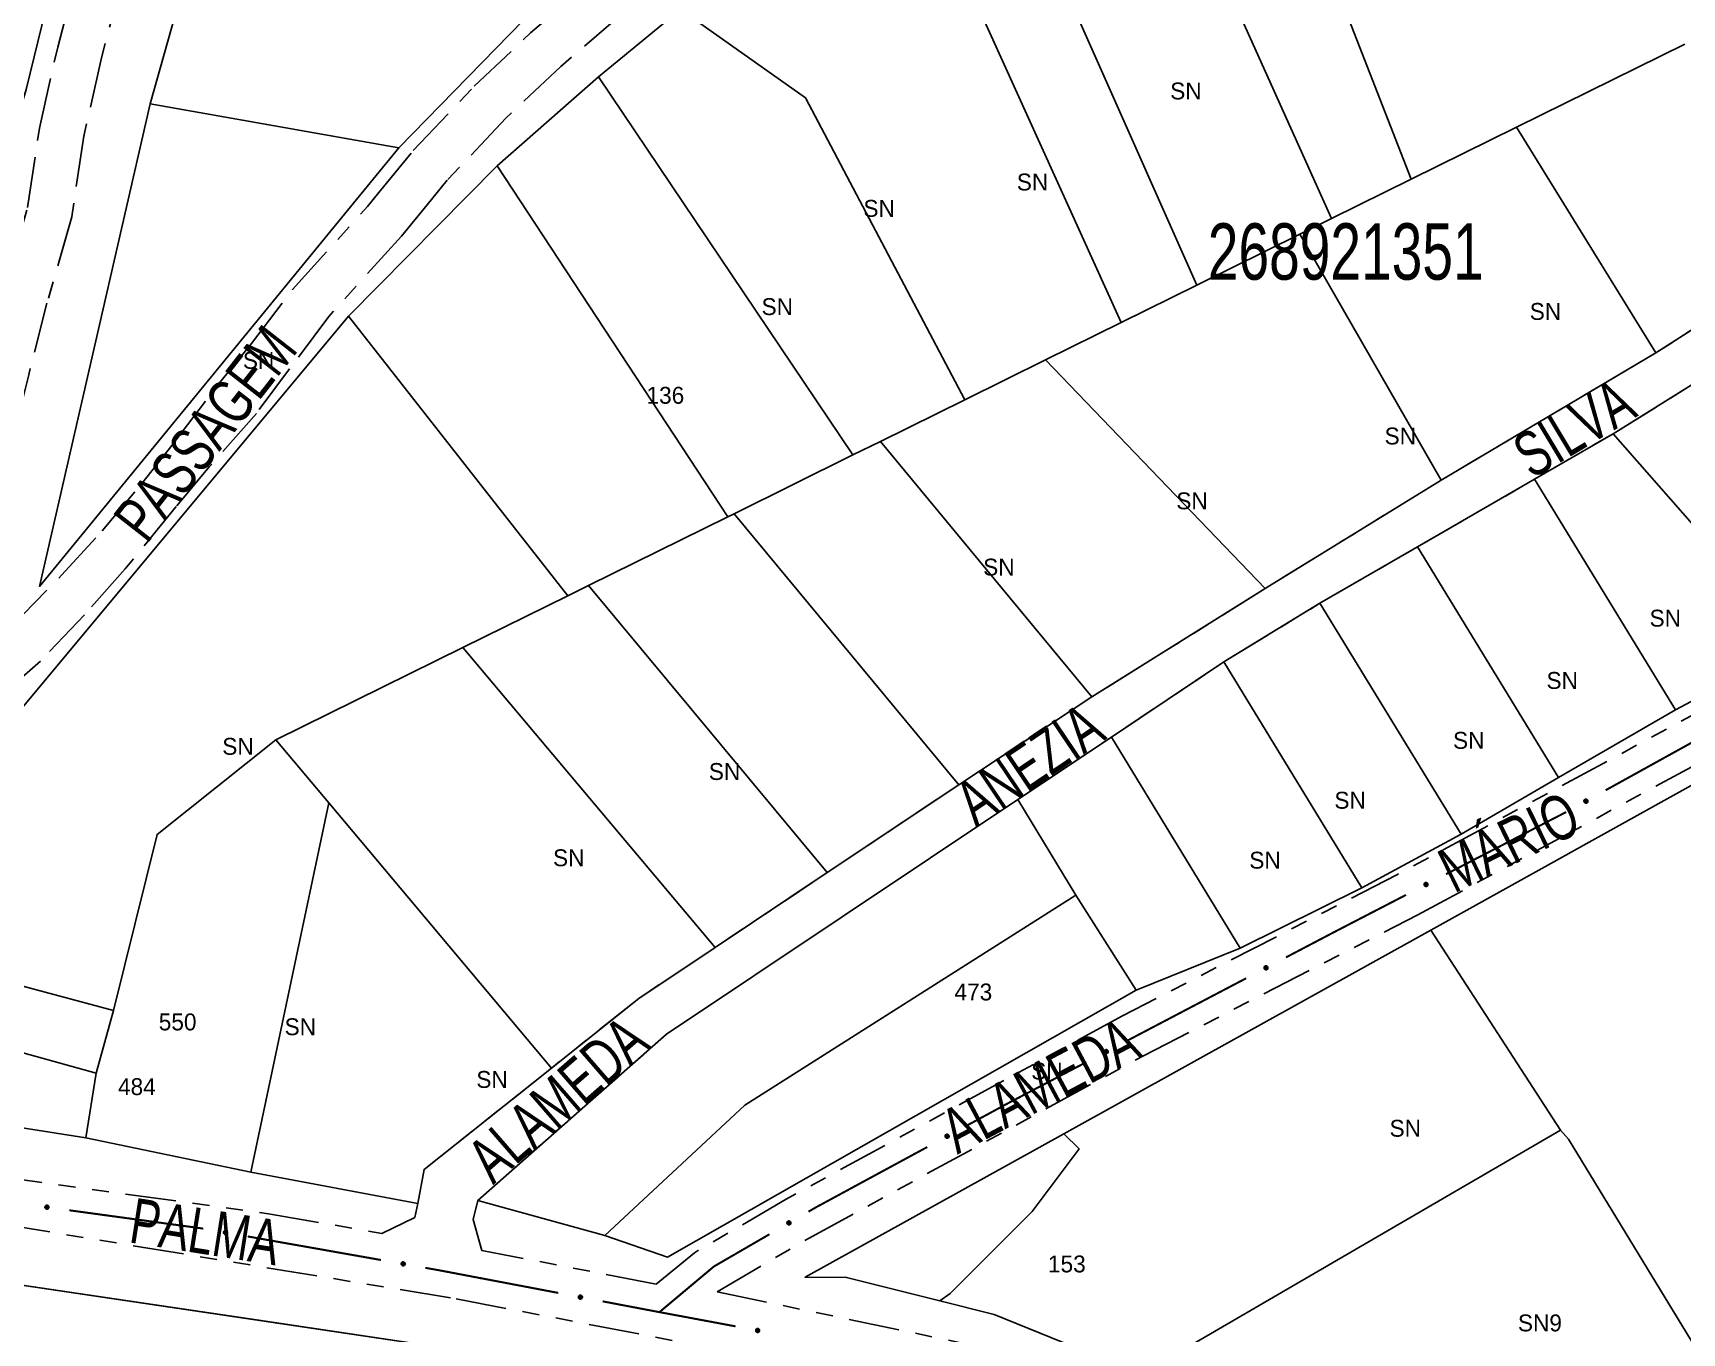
# Model space of a CAD drawing. Extents: x 209193 to 212081, y 4877574 to 4880493.
# Drawn here: x 210494.2 to 210640.5, y 4879302.6 to 4879417.9 of the extents above; entities that cross this region are included whole.
import ezdxf
from ezdxf.enums import TextEntityAlignment as Align

# ---------------------------------------------------------------- set-up
doc = ezdxf.new("R2010")
doc.units = 0
doc.header["$LTSCALE"] = 1.5
doc.header["$MEASUREMENT"] = 0
doc.linetypes.add('TRACO_25', pattern=[8, 3, -1, 1, -1, 1, -1])
for name, color, linetype in [('CD_MALHA_LOTES', 7, 'CONTINUOUS'), ('CD_TXT_QUADRA', 255, 'CONTINUOUS'), ('RU-QUADRA', 210, 'CONTINUOUS'), ('SV-EIXO-RUA-N-PAV', 6, 'CONTINUOUS'), ('SV-RUA-NAO-PAV', 7, 'CONTINUOUS'), ('SV-TXT-RUA-N-PAV', 7, 'CONTINUOUS'), ('Th_NmrPort', 1, 'CONTINUOUS')]:
    doc.layers.add(name, color=color, linetype=linetype)
doc.styles.add('ARIAL', font='ARIAL.SHX')

msp = doc.modelspace()

# ---------------------------------------------------------------- linework, layer by layer
at = {"layer": 'CD_MALHA_LOTES', "linetype": 'Continuous', "flags": 128}
for points in [[(210493.651011, 4879412.903518), (210502.684388, 4879449.89735)], [(210514.633277, 4879447.10423), (210504.649216, 4879411.630153)], [(210616.495768, 4879404.922905), (210600.893302, 4879445.00687)], [(210609.428853, 4879401.432501), (210591.641969, 4879440.964254)], [(210597.477389, 4879395.529581), (210579.198101, 4879436.7026)], [(210590.769915, 4879392.216708), (210572.184568, 4879433.261876)], [(210526.687737, 4879407.702523), (210540.234176, 4879421.622322)], [(210544.400637, 4879414.013837), (210551.674273, 4879419.983433)], [(210562.770379, 4879412.152178), (210551.674273, 4879419.983433)], [(210625.83314, 4879409.534705), (210640.767498, 4879416.910899)], [(210535.418541, 4879406.130338), (210544.400637, 4879414.013837)], [(210566.970204, 4879380.461847), (210544.400637, 4879414.013837)], [(210576.906465, 4879385.369443), (210562.770379, 4879412.152178)], [(210504.649216, 4879411.630153), (210494.834827, 4879368.801463)], [(210526.687737, 4879407.702523), (210504.649216, 4879411.630153)], [(210616.495768, 4879404.922905), (210625.83314, 4879409.534705)], [(210638.208766, 4879389.53693), (210625.83314, 4879409.534705)], [(210494.834827, 4879368.801463), (210526.687737, 4879407.702523)], [(210522.231393, 4879392.764405), (210535.418541, 4879406.130338)], [(210555.891633, 4879374.990056), (210535.418541, 4879406.130338)], [(210609.428853, 4879401.432501), (210616.495768, 4879404.922905)], [(210606.619637, 4879400.045008), (210609.428853, 4879401.432501)], [(210597.477389, 4879395.529581), (210606.619637, 4879400.045008)], [(210619.149423, 4879378.223744), (210606.619637, 4879400.045008)], [(210654.856749, 4879400.1768), (210638.208766, 4879389.53693)], [(210590.769915, 4879392.216708), (210597.477389, 4879395.529581)], [(210490.749025, 4879354.999932), (210522.231393, 4879392.764405)], [(210541.677507, 4879367.969589), (210522.231393, 4879392.764405)], [(210584.06368, 4879388.904447), (210590.769915, 4879392.216708)], [(210576.906465, 4879385.369443), (210584.06368, 4879388.904447)], [(210603.530721, 4879368.619727), (210584.06368, 4879388.904447)], [(210638.208766, 4879389.53693), (210619.149423, 4879378.223744)], [(210642.987117, 4879387.677674), (210634.40771, 4879382.342712)], [(210569.411575, 4879381.667659), (210576.906465, 4879385.369443)], [(210566.970204, 4879380.461847), (210569.411575, 4879381.667659)], [(210588.172068, 4879358.991251), (210569.411575, 4879381.667659)], [(210627.444757, 4879378.318571), (210634.40771, 4879382.342712)], [(210634.40771, 4879382.342712), (210650.822548, 4879363.655228)], [(210556.429493, 4879375.255709), (210566.970204, 4879380.461847)], [(210619.149423, 4879378.223744), (210603.530721, 4879368.619727)], [(210617.058165, 4879372.315787), (210627.444757, 4879378.318571)], [(210639.94554, 4879357.85482), (210627.444757, 4879378.318571)], [(210555.891633, 4879374.990056), (210556.429493, 4879375.255709)], [(210576.361726, 4879351.207068), (210556.429493, 4879375.255709)], [(210543.504798, 4879368.872102), (210555.891633, 4879374.990056)], [(210608.402667, 4879367.313464), (210617.058165, 4879372.315787)], [(210629.564543, 4879351.84181), (210617.058165, 4879372.315787)], [(210532.383319, 4879363.379118), (210541.677507, 4879367.969589)], [(210541.677507, 4879367.969589), (210543.504798, 4879368.872102)], [(210564.698176, 4879343.415065), (210543.504798, 4879368.872102)], [(210603.530721, 4879368.619727), (210588.172068, 4879358.991251)], [(210599.868747, 4879362.100767), (210608.402667, 4879367.313464)], [(210620.916835, 4879346.826008), (210608.402667, 4879367.313464)], [(210515.788585, 4879355.182851), (210532.383319, 4879363.379118)], [(210554.756367, 4879336.773296), (210532.383319, 4879363.379118)], [(210650.822548, 4879363.655228), (210639.94554, 4879357.85482)], [(210589.898625, 4879355.440083), (210599.868747, 4879362.100767)], [(210612.123869, 4879342.059234), (210599.868747, 4879362.100767)], [(210588.172068, 4879358.991251), (210576.361726, 4879351.207068)], [(210639.94554, 4879357.85482), (210629.564543, 4879351.84181)], [(210501.380547, 4879331.172931), (210505.258083, 4879346.791887), (210515.788585, 4879355.182851)], [(210520.481384, 4879349.604484), (210515.788585, 4879355.182851)], [(210581.590474, 4879349.889703), (210589.898625, 4879355.440083)], [(210601.332445, 4879336.706332), (210589.898625, 4879355.440083)], [(210642.647273, 4879351.869213), (210618.245369, 4879338.299484)], [(210629.564543, 4879351.84181), (210620.916835, 4879346.826008)], [(210576.361726, 4879351.207068), (210564.698176, 4879343.415065)], [(210513.560871, 4879316.844439), (210520.481384, 4879349.604484)], [(210540.227301, 4879326.067765), (210520.481384, 4879349.604484)], [(210550.431612, 4879329.073576), (210581.590474, 4879349.889703)], [(210586.752981, 4879341.416342), (210581.590474, 4879349.889703)], [(210620.916835, 4879346.826008), (210612.123869, 4879342.059234)], [(210564.698176, 4879343.415065), (210554.756367, 4879336.773296)], [(210612.123869, 4879342.059234), (210601.332445, 4879336.706332)], [(210557.391906, 4879322.78432), (210586.752981, 4879341.416342)], [(210592.111027, 4879332.972922), (210586.752981, 4879341.416342)], [(210618.245369, 4879338.299484), (210585.668187, 4879320.228777)], [(210629.752351, 4879320.573732), (210618.245369, 4879338.299484)], [(210554.756367, 4879336.773296), (210547.987295, 4879332.25112)], [(210601.332445, 4879336.706332), (210592.111027, 4879332.972922)], [(210501.380547, 4879331.172931), (210486.030973, 4879335.295128)], [(210592.111027, 4879332.972922), (210550.532473, 4879309.283814)], [(210547.987295, 4879332.25112), (210540.227301, 4879326.067765)], [(210499.843575, 4879325.604433), (210484.715954, 4879329.802988)], [(210499.843575, 4879325.604433), (210501.380547, 4879331.172931)], [(210533.706096, 4879314.331737), (210550.431612, 4879329.073576)], [(210498.931764, 4879319.877302), (210499.843575, 4879325.604433)], [(210540.227301, 4879326.067765), (210528.938911, 4879317.072896), (210528.374886, 4879314.049413), (210513.560871, 4879316.844439)], [(210544.953679, 4879311.206456), (210557.391906, 4879322.78432)], [(210498.931764, 4879319.877302), (210482.942846, 4879322.397654)], [(210513.560871, 4879316.844439), (210498.931764, 4879319.877302)], [(210585.668187, 4879320.228777), (210562.728309, 4879307.503925), (210566.405365, 4879307.502111), (210574.675351, 4879305.417968)], [(210574.675351, 4879305.417968), (210575.599364, 4879306.056881), (210582.881738, 4879313.333487), (210587.036415, 4879318.895303), (210585.668187, 4879320.228777)], [(210592.546021, 4879298.903714), (210629.752351, 4879320.573732)], [(210630.450513, 4879319.774736), (210629.752351, 4879320.573732)], [(210642.477073, 4879300.002184), (210630.450513, 4879319.774736)], [(210544.953679, 4879311.206456), (210533.706096, 4879314.331737)], [(210550.532473, 4879309.283814), (210544.953679, 4879311.206456)], [(210480.278791, 4879297.361797), (210482.260824, 4879308.442105), (210534.068409, 4879300.754486)], [(210574.675351, 4879305.417968), (210579.503494, 4879304.201213), (210592.546021, 4879298.903714)]]:
    msp.add_lwpolyline(points, dxfattribs=at)
at = {"layer": 'RU-QUADRA', "linetype": 'Continuous', "flags": 128}
msp.add_lwpolyline([(210407.77189, 4879332.678868), (210421.326867, 4879330.506385), (210434.312021, 4879328.425228), (210446.76348, 4879326.871351), (210466.981039, 4879324.290386), (210475.154095, 4879322.999903), (210483.259535, 4879365.085842), (210487.628759, 4879392.685959), (210493.651011, 4879412.903518), (210502.684388, 4879449.89735), (210514.633277, 4879447.10423), (210504.649216, 4879411.630153), (210494.834827, 4879368.801463), (210526.687737, 4879407.702523), (210540.234176, 4879421.622322), (210547.354874, 4879427.608693), (210568.992278, 4879438.86832), (210587.300569, 4879447.514136), (210599.80622, 4879453.389236), (210609.577146, 4879458.925059), (210660.308192, 4879492.423602), (210685.238635, 4879499.938898), (210758.515058, 4879485.730795), (210823.265717, 4879717.469696)], dxfattribs=at)
at = {"layer": 'RU-QUADRA', "linetype": 'Continuous'}
for points in [[(210654.856749, 4879400.1768), (210638.208766, 4879389.53693), (210619.149423, 4879378.223744), (210603.530721, 4879368.619727), (210588.172068, 4879358.991251), (210576.361726, 4879351.207068), (210564.698176, 4879343.415065), (210554.756367, 4879336.773296), (210547.987295, 4879332.25112), (210540.227301, 4879326.067765), (210528.938911, 4879317.072896), (210528.374886, 4879314.049413), (210513.560871, 4879316.844439), (210498.931764, 4879319.877302), (210482.942846, 4879322.397654), (210484.715954, 4879329.802988), (210486.030973, 4879335.295128), (210490.749025, 4879354.999932), (210522.231393, 4879392.764405), (210535.418541, 4879406.130338), (210544.400637, 4879414.013837), (210551.674273, 4879419.983433)], [(210650.822548, 4879363.655228), (210639.94554, 4879357.85482), (210629.564543, 4879351.84181), (210620.916835, 4879346.826008), (210612.123869, 4879342.059234), (210601.332445, 4879336.706332), (210592.111027, 4879332.972922), (210550.532473, 4879309.283814), (210544.953679, 4879311.206456), (210533.706096, 4879314.331737), (210550.431612, 4879329.073576), (210581.590474, 4879349.889703), (210589.898625, 4879355.440083), (210599.868747, 4879362.100767), (210608.402667, 4879367.313464), (210617.058165, 4879372.315787), (210627.444757, 4879378.318571), (210634.40771, 4879382.342712), (210642.987117, 4879387.677674)], [(210642.477073, 4879300.002184), (210611.693158, 4879285.42859), (210602.055342, 4879294.70945), (210592.546021, 4879298.903714), (210579.503494, 4879304.201213), (210574.675351, 4879305.417968), (210566.405365, 4879307.502111), (210562.728309, 4879307.503925), (210585.668187, 4879320.228777), (210618.245369, 4879338.299484), (210642.647273, 4879351.869213)]]:
    msp.add_lwpolyline(points, dxfattribs=at)
at = {"layer": 'RU-QUADRA', "linetype": 'Continuous', "flags": 128}
msp.add_lwpolyline([(210482.260824, 4879308.442105), (210480.278791, 4879297.361797), (210478.658452, 4879290.399356), (210477.413463, 4879283.486645), (210474.462635, 4879256.907988), (210472.762376, 4879248.198537), (210465.195096, 4879198.735807), (210460.265794, 4879171.309559), (210481.692396, 4879167.580269), (210493.270318, 4879166.301707), (210505.697739, 4879164.673315), (210568.078434, 4879154.185201), (210579.479097, 4879152.133032), (210592.751841, 4879221.689409), (210596.436606, 4879240.999578), (210601.729083, 4879266.921525), (210602.483169, 4879273.331256), (210601.374415, 4879280.430548), (210598.910505, 4879284.899219), (210595.416144, 4879287.621349), (210578.342811, 4879291.647986), (210534.068409, 4879300.754486), (210514.280968, 4879303.690703)], close=True, dxfattribs=at)
at = {"layer": 'SV-EIXO-RUA-N-PAV', "const_width": 0.18}
for points in [[(210633.747789, 4879350.721457), (210644.246507, 4879356.533248)], [(210619.589372, 4879343.27149), (210630.247032, 4879348.786406)], [(210609.722885, 4879338.165974), (210616.036819, 4879341.433185)], [(210605.392361, 4879335.892939), (210608.934117, 4879337.751961)], [(210608.934117, 4879337.751961), (210609.722885, 4879338.165974)], [(210591.225335, 4879328.456853), (210601.850604, 4879334.033918)], [(210580.812503, 4879322.991294), (210587.683578, 4879326.597832)], [(210577.084869, 4879320.970974), (210580.601568, 4879322.876971)], [(210580.601568, 4879322.876971), (210580.812503, 4879322.991294)], [(210563.67558, 4879313.703343), (210573.56817, 4879319.064976)], [(210563.028568, 4879313.328264), (210563.67558, 4879313.703343)], [(210497.464054, 4879313.451462), (210509.353479, 4879311.826171)], [(210513.292469, 4879311.130278), (210525.10917, 4879309.040881)], [(210554.649261, 4879308.470695), (210559.568008, 4879311.322142)], [(210529.04807, 4879308.344415), (210530.032795, 4879308.170299)], [(210530.032795, 4879308.170299), (210530.33787, 4879308.116357)], [(210530.33787, 4879308.116357), (210540.840035, 4879306.12017)], [(210549.809062, 4879304.415393), (210554.408185, 4879308.268712)], [(210554.408185, 4879308.268712), (210554.649261, 4879308.470695)], [(210544.769679, 4879305.373247), (210549.681735, 4879304.439594)], [(210549.681735, 4879304.439594), (210549.809062, 4879304.415393)], [(210549.809062, 4879304.415393), (210556.5627, 4879303.154172)]]:
    msp.add_lwpolyline(points, dxfattribs=at)
at = {"layer": 'SV-EIXO-RUA-N-PAV'}
for points in [[(210631.818983, 4879349.779548), (210631.831824, 4879349.82674), (210631.852509, 4879349.864675), (210631.878869, 4879349.891348), (210631.908308, 4879349.908845), (210631.940442, 4879349.923353), (210631.976066, 4879349.930832), (210632.017444, 4879349.930375), (210632.064875, 4879349.917827), (210632.102343, 4879349.894082), (210632.129876, 4879349.869639), (210632.149888, 4879349.839992), (210632.163458, 4879349.808539), (210632.170004, 4879349.771278), (210632.169131, 4879349.72935), (210632.155359, 4879349.681961), (210632.134824, 4879349.64491), (210632.108651, 4879349.61978), (210632.078718, 4879349.59985), (210632.045735, 4879349.585432), (210632.010723, 4879349.578292), (210631.968509, 4879349.579246), (210631.921917, 4879349.593459), (210631.884729, 4879349.613518), (210631.859238, 4879349.639332), (210631.84028, 4879349.669242), (210631.825337, 4879349.701295), (210631.816328, 4879349.736793), (210631.818983, 4879349.779548)], [(210617.634897, 4879342.384072), (210617.649056, 4879342.430886), (210617.670798, 4879342.468225), (210617.697896, 4879342.494148), (210617.727814, 4879342.510812), (210617.760342, 4879342.524412), (210617.796163, 4879342.530889), (210617.837512, 4879342.529271), (210617.884572, 4879342.515397), (210617.921359, 4879342.49061), (210617.948195, 4879342.465404), (210617.967367, 4879342.435207), (210617.98005, 4879342.403387), (210617.985547, 4879342.365956), (210617.983498, 4879342.324069), (210617.968402, 4879342.277085), (210617.946836, 4879342.240625), (210617.919967, 4879342.216239), (210617.889488, 4879342.197157), (210617.856113, 4879342.18367), (210617.820914, 4879342.177515), (210617.778744, 4879342.179654), (210617.732568, 4879342.195168), (210617.695959, 4879342.216263), (210617.671202, 4879342.242782), (210617.653091, 4879342.273212), (210617.639053, 4879342.305672), (210617.631043, 4879342.341408), (210617.634897, 4879342.384072)], [(210603.443102, 4879334.994122), (210603.456987, 4879335.041018), (210603.478511, 4879335.078483), (210603.505457, 4879335.104564), (210603.535277, 4879335.121402), (210603.567725, 4879335.135192), (210603.603507, 4879335.141878), (210603.644865, 4879335.140502), (210603.692006, 4879335.126903), (210603.728936, 4879335.102331), (210603.755919, 4879335.077282), (210603.775267, 4879335.047198), (210603.788136, 4879335.015452), (210603.793852, 4879334.978054), (210603.792047, 4879334.936155), (210603.777226, 4879334.889085), (210603.755873, 4879334.852499), (210603.729147, 4879334.827957), (210603.69878, 4879334.808697), (210603.665484, 4879334.795015), (210603.630322, 4879334.788655), (210603.58814, 4879334.790547), (210603.541875, 4879334.805792), (210603.505142, 4879334.826672), (210603.480231, 4879334.853046), (210603.461942, 4879334.88337), (210603.447715, 4879334.915747), (210603.439497, 4879334.951436), (210603.443102, 4879334.994122)], [(210589.276076, 4879327.558036), (210589.289961, 4879327.604931), (210589.311485, 4879327.642397), (210589.338431, 4879327.668478), (210589.368251, 4879327.685316), (210589.400699, 4879327.699106), (210589.436481, 4879327.705792), (210589.477839, 4879327.704416), (210589.52498, 4879327.690817), (210589.56191, 4879327.666245), (210589.588893, 4879327.641196), (210589.608241, 4879327.611112), (210589.62111, 4879327.579366), (210589.626826, 4879327.541968), (210589.625021, 4879327.500069), (210589.6102, 4879327.452998), (210589.588847, 4879327.416413), (210589.562121, 4879327.391871), (210589.531754, 4879327.372611), (210589.498458, 4879327.358929), (210589.463296, 4879327.352569), (210589.421114, 4879327.354461), (210589.374849, 4879327.369706), (210589.338116, 4879327.390586), (210589.313205, 4879327.41696), (210589.294916, 4879327.447284), (210589.280689, 4879327.479661), (210589.272471, 4879327.51535), (210589.276076, 4879327.558036)], [(210575.147746, 4879320.046291), (210575.161006, 4879320.093368), (210575.182029, 4879320.131116), (210575.208625, 4879320.157554), (210575.238219, 4879320.174787), (210575.270481, 4879320.189008), (210575.30617, 4879320.19617), (210575.347543, 4879320.195344), (210575.39486, 4879320.182373), (210575.432115, 4879320.158296), (210575.459429, 4879320.133608), (210575.479176, 4879320.103784), (210575.492465, 4879320.072212), (210575.498678, 4879320.034893), (210575.497432, 4879319.992975), (210575.483238, 4879319.945711), (210575.462374, 4879319.908844), (210575.435978, 4879319.883949), (210575.405869, 4879319.864286), (210575.372758, 4879319.850162), (210575.337684, 4879319.843334), (210575.29548, 4879319.844665), (210575.249017, 4879319.859293), (210575.212009, 4879319.879682), (210575.186749, 4879319.905722), (210575.168059, 4879319.9358), (210575.153402, 4879319.967985), (210575.144709, 4879320.003562), (210575.147746, 4879320.046291)], [(210495.355036, 4879313.85087), (210495.393561, 4879313.880999), (210495.432834, 4879313.899016), (210495.469914, 4879313.904616), (210495.50397, 4879313.90102), (210495.538398, 4879313.893417), (210495.571417, 4879313.878094), (210495.604297, 4879313.852969), (210495.634792, 4879313.814535), (210495.650605, 4879313.773091), (210495.658039, 4879313.737032), (210495.656335, 4879313.701303), (210495.648388, 4879313.667983), (210495.631337, 4879313.634211), (210495.60555, 4879313.601139), (210495.566161, 4879313.57141), (210495.527538, 4879313.55401), (210495.49153, 4879313.549536), (210495.455623, 4879313.551477), (210495.420568, 4879313.559661), (210495.388243, 4879313.574889), (210495.354991, 4879313.600913), (210495.326163, 4879313.640179), (210495.30837, 4879313.678502), (210495.303391, 4879313.714437), (210495.306098, 4879313.749746), (210495.313304, 4879313.784369), (210495.327326, 4879313.818202), (210495.355036, 4879313.85087)], [(210561.118775, 4879312.348378), (210561.130679, 4879312.395816), (210561.150611, 4879312.434152), (210561.176437, 4879312.461342), (210561.205524, 4879312.479417), (210561.237365, 4879312.494558), (210561.272834, 4879312.502741), (210561.314213, 4879312.503102), (210561.361884, 4879312.491495), (210561.399813, 4879312.468496), (210561.427824, 4879312.444603), (210561.448419, 4879312.415357), (210561.462609, 4879312.38418), (210561.469891, 4879312.347055), (210561.469848, 4879312.305118), (210561.457016, 4879312.257466), (210561.437218, 4879312.220016), (210561.411547, 4879312.194373), (210561.382015, 4879312.173855), (210561.349323, 4879312.158787), (210561.314459, 4879312.150955), (210561.272235, 4879312.151074), (210561.22537, 4879312.164363), (210561.187793, 4879312.183682), (210561.161797, 4879312.208986), (210561.142251, 4879312.238516), (210561.126676, 4879312.270267), (210561.116967, 4879312.305579), (210561.118775, 4879312.348378)], [(210511.2007, 4879311.611927), (210511.240375, 4879311.640526), (210511.280322, 4879311.656992), (210511.317593, 4879311.661136), (210511.351483, 4879311.65621), (210511.385587, 4879311.647265), (210511.417981, 4879311.630661), (210511.449852, 4879311.604269), (210511.47882, 4879311.56467), (210511.492998, 4879311.52264), (210511.499016, 4879311.486317), (210511.495914, 4879311.450683), (210511.486669, 4879311.417699), (210511.46831, 4879311.38462), (210511.441248, 4879311.352583), (210511.400725, 4879311.324418), (210511.361451, 4879311.308544), (210511.325296, 4879311.305482), (210511.289491, 4879311.308828), (210511.254784, 4879311.318377), (210511.223079, 4879311.334859), (210511.190872, 4879311.362164), (210511.163603, 4879311.402528), (210511.147323, 4879311.441518), (210511.143755, 4879311.477621), (210511.147842, 4879311.512797), (210511.156397, 4879311.547111), (210511.171732, 4879311.580369), (210511.2007, 4879311.611927)], [(210526.956301, 4879308.826064), (210526.995976, 4879308.854663), (210527.035924, 4879308.871129), (210527.073194, 4879308.875273), (210527.107084, 4879308.870347), (210527.141188, 4879308.861402), (210527.173582, 4879308.844798), (210527.205453, 4879308.818406), (210527.234421, 4879308.778807), (210527.248599, 4879308.736777), (210527.254617, 4879308.700454), (210527.251515, 4879308.66482), (210527.242271, 4879308.631836), (210527.223911, 4879308.598757), (210527.196849, 4879308.56672), (210527.156326, 4879308.538555), (210527.117052, 4879308.522681), (210527.080897, 4879308.519619), (210527.045092, 4879308.522964), (210527.010385, 4879308.532513), (210526.97868, 4879308.548996), (210526.946473, 4879308.5763), (210526.919204, 4879308.616665), (210526.902924, 4879308.655655), (210526.899356, 4879308.691758), (210526.903443, 4879308.726934), (210526.911999, 4879308.761248), (210526.927334, 4879308.794506), (210526.956301, 4879308.826064)], [(210542.684259, 4879305.881682), (210542.724298, 4879305.90977), (210542.764453, 4879305.925722), (210542.801774, 4879305.929388), (210542.835598, 4879305.924028), (210542.869584, 4879305.914646), (210542.901762, 4879305.897628), (210542.933293, 4879305.870829), (210542.96175, 4879305.830862), (210542.975388, 4879305.788653), (210542.980939, 4879305.752257), (210542.977381, 4879305.716665), (210542.967714, 4879305.683802), (210542.948932, 4879305.650962), (210542.921461, 4879305.619274), (210542.880581, 4879305.591631), (210542.841106, 4879305.576262), (210542.804915, 4879305.573665), (210542.769156, 4879305.577469), (210542.734574, 4879305.587462), (210542.703083, 4879305.604349), (210542.671229, 4879305.632065), (210542.64448, 4879305.672776), (210542.628702, 4879305.711972), (210542.625596, 4879305.748117), (210542.630134, 4879305.783238), (210542.639129, 4879305.81744), (210542.654889, 4879305.850498), (210542.684259, 4879305.881682)], [(210558.407681, 4879302.921611), (210558.44763, 4879302.949827), (210558.487733, 4879302.965908), (210558.525042, 4879302.969694), (210558.558883, 4879302.964442), (210558.592899, 4879302.95517), (210558.625132, 4879302.938256), (210558.656748, 4879302.911558), (210558.685334, 4879302.871683), (210558.699108, 4879302.829518), (210558.704776, 4879302.793139), (210558.701332, 4879302.757536), (210558.691771, 4879302.724642), (210558.673094, 4879302.691742), (210558.645725, 4879302.659966), (210558.604934, 4879302.632192), (210558.565509, 4879302.616696), (210558.529326, 4879302.613982), (210558.493555, 4879302.617672), (210558.458941, 4879302.627554), (210558.427397, 4879302.64434), (210558.395453, 4879302.671953), (210558.368574, 4879302.712578), (210558.352669, 4879302.751722), (210558.349448, 4879302.787858), (210558.353873, 4879302.822993), (210558.362758, 4879302.857223), (210558.378412, 4879302.890332), (210558.407681, 4879302.921611)]]:
    msp.add_lwpolyline(points, close=True, dxfattribs=at)
for points in [[(210631.816328, 4879349.736793), (210632.064875, 4879349.917827)], [(210631.818983, 4879349.779548), (210632.017444, 4879349.930375)], [(210631.819262, 4879349.757004), (210632.038988, 4879349.920748)], [(210631.825039, 4879349.721211), (210632.079385, 4879349.90412)], [(210631.825337, 4879349.701295), (210632.102343, 4879349.894082)], [(210631.827022, 4879349.80497), (210631.990489, 4879349.926653)], [(210631.831824, 4879349.82674), (210631.976066, 4879349.930832)], [(210631.835592, 4879349.688061), (210632.110893, 4879349.881011)], [(210631.84028, 4879349.669242), (210632.129876, 4879349.869639)], [(210631.843522, 4879349.848416), (210631.950987, 4879349.921942)], [(210631.852241, 4879349.655168), (210632.139609, 4879349.851678)], [(210631.852509, 4879349.864675), (210631.940442, 4879349.923353)], [(210631.859238, 4879349.639332), (210632.149888, 4879349.839992)], [(210631.875393, 4879349.627433), (210632.154276, 4879349.822365)], [(210631.884729, 4879349.613518), (210632.163458, 4879349.808539)], [(210631.905707, 4879349.603663), (210632.163101, 4879349.7867)], [(210631.921917, 4879349.593459), (210632.170004, 4879349.771278)], [(210631.947831, 4879349.589551), (210632.167152, 4879349.748392)], [(210631.968509, 4879349.579246), (210632.169131, 4879349.72935)], [(210631.993282, 4879349.583518), (210632.155683, 4879349.701492)], [(210632.010723, 4879349.578292), (210632.155359, 4879349.681961)], [(210632.031718, 4879349.58452), (210632.139715, 4879349.6599)], [(210632.045735, 4879349.585432), (210632.134824, 4879349.64491)], [(210617.631043, 4879342.341408), (210617.884572, 4879342.515397)], [(210617.634543, 4879342.361529), (210617.858777, 4879342.519044)], [(210617.634897, 4879342.384072), (210617.837512, 4879342.529271)], [(210617.639053, 4879342.305672), (210617.921359, 4879342.49061)], [(210617.639314, 4879342.325588), (210617.898692, 4879342.501289)], [(210617.643646, 4879342.409258), (210617.810463, 4879342.526307)], [(210617.648932, 4879342.292156), (210617.929539, 4879342.477305)], [(210617.649056, 4879342.430886), (210617.796163, 4879342.530889)], [(210617.653091, 4879342.273212), (210617.948195, 4879342.465404)], [(210617.661359, 4879342.452225), (210617.770844, 4879342.522706)], [(210617.664652, 4879342.258808), (210617.95742, 4879342.447177)], [(210617.670798, 4879342.468225), (210617.760342, 4879342.524412)], [(210617.671202, 4879342.242782), (210617.967367, 4879342.435207)], [(210617.687016, 4879342.230434), (210617.971259, 4879342.417465)], [(210617.695959, 4879342.216263), (210617.98005, 4879342.403387)], [(210617.716651, 4879342.205823), (210617.97908, 4879342.381566)], [(210617.732568, 4879342.195168), (210617.985547, 4879342.365956)], [(210617.758363, 4879342.190534), (210617.982054, 4879342.343159)], [(210617.778744, 4879342.179654), (210617.983498, 4879342.324069)], [(210617.803626, 4879342.183228), (210617.969274, 4879342.296599)], [(210617.820914, 4879342.177515), (210617.968402, 4879342.277085)], [(210617.842076, 4879342.183152), (210617.952146, 4879342.255472)], [(210617.856113, 4879342.18367), (210617.946836, 4879342.240625)], [(210603.439497, 4879334.951436), (210603.692006, 4879335.126903)], [(210603.44288, 4879334.971577), (210603.666189, 4879335.130399)], [(210603.443102, 4879334.994122), (210603.644865, 4879335.140502)], [(210603.447715, 4879334.915747), (210603.728936, 4879335.102331)], [(210603.44786, 4879334.935665), (210603.706207, 4879335.112877)], [(210603.451703, 4879335.019359), (210603.617834, 4879335.13738)], [(210603.456987, 4879335.041018), (210603.603507, 4879335.141878)], [(210603.457673, 4879334.902289), (210603.737194, 4879335.089074)], [(210603.461942, 4879334.88337), (210603.755919, 4879335.077282)], [(210603.469165, 4879335.062428), (210603.578236, 4879335.133548)], [(210603.473588, 4879334.869033), (210603.765251, 4879335.059109)], [(210603.478511, 4879335.078483), (210603.567725, 4879335.135192)], [(210603.480231, 4879334.853046), (210603.775267, 4879335.047198)], [(210603.496117, 4879334.840791), (210603.779263, 4879335.029478)], [(210603.505142, 4879334.826672), (210603.788136, 4879335.015452)], [(210603.525896, 4879334.816354), (210603.787294, 4879334.993626)], [(210603.541875, 4879334.805792), (210603.793852, 4879334.978054)], [(210603.567696, 4879334.801309), (210603.790492, 4879334.955237)], [(210603.58814, 4879334.790547), (210603.792047, 4879334.936155)], [(210603.613001, 4879334.794267), (210603.777983, 4879334.908603)], [(210603.630322, 4879334.788655), (210603.777226, 4879334.889085)], [(210603.65145, 4879334.794415), (210603.761096, 4879334.867377)], [(210603.665484, 4879334.795015), (210603.755873, 4879334.852499)], [(210589.272471, 4879327.51535), (210589.52498, 4879327.690817)], [(210589.275854, 4879327.535491), (210589.499163, 4879327.694312)], [(210589.276076, 4879327.558036), (210589.477839, 4879327.704416)], [(210589.280689, 4879327.479661), (210589.56191, 4879327.666245)], [(210589.280834, 4879327.499579), (210589.539181, 4879327.676791)], [(210589.284677, 4879327.583273), (210589.450808, 4879327.701294)], [(210589.289961, 4879327.604931), (210589.436481, 4879327.705792)], [(210589.290647, 4879327.466203), (210589.570168, 4879327.652988)], [(210589.294916, 4879327.447284), (210589.588893, 4879327.641196)], [(210589.302139, 4879327.626342), (210589.41121, 4879327.697461)], [(210589.306562, 4879327.432947), (210589.598225, 4879327.623023)], [(210589.311485, 4879327.642397), (210589.400699, 4879327.699106)], [(210589.313205, 4879327.41696), (210589.608241, 4879327.611112)], [(210589.329091, 4879327.404705), (210589.612237, 4879327.593392)], [(210589.338116, 4879327.390586), (210589.62111, 4879327.579366)], [(210589.35887, 4879327.380268), (210589.620268, 4879327.55754)], [(210589.374849, 4879327.369706), (210589.626826, 4879327.541968)], [(210589.40067, 4879327.365222), (210589.623466, 4879327.519151)], [(210589.421114, 4879327.354461), (210589.625021, 4879327.500069)], [(210589.445975, 4879327.358181), (210589.610957, 4879327.472517)], [(210589.463296, 4879327.352569), (210589.6102, 4879327.452998)], [(210589.484424, 4879327.358329), (210589.59407, 4879327.431291)], [(210589.498458, 4879327.358929), (210589.588847, 4879327.416413)], [(210575.144709, 4879320.003562), (210575.39486, 4879320.182373)], [(210575.147746, 4879320.046291), (210575.347543, 4879320.195344)], [(210575.147824, 4879320.023746), (210575.369, 4879320.185525)], [(210575.153282, 4879319.987903), (210575.409247, 4879320.168538)], [(210575.153402, 4879319.967985), (210575.432115, 4879320.158296)], [(210575.156011, 4879320.071641), (210575.320555, 4879320.191862)], [(210575.161006, 4879320.093368), (210575.30617, 4879320.19617)], [(210575.163538, 4879319.954661), (210575.440548, 4879320.145149)], [(210575.168059, 4879319.9358), (210575.459429, 4879320.133608)], [(210575.172897, 4879320.114938), (210575.281013, 4879320.187503)], [(210575.179894, 4879319.92162), (210575.469001, 4879320.115561)], [(210575.182029, 4879320.131116), (210575.270481, 4879320.189008)], [(210575.186749, 4879319.905722), (210575.479176, 4879320.103784)], [(210575.202797, 4879319.89368), (210575.483406, 4879320.086119)], [(210575.212009, 4879319.879682), (210575.492465, 4879320.072212)], [(210575.232898, 4879319.869641), (210575.491914, 4879320.050377)], [(210575.249017, 4879319.859293), (210575.498678, 4879320.034893)], [(210575.274895, 4879319.855154), (210575.495623, 4879320.012033)], [(210575.29548, 4879319.844665), (210575.497432, 4879319.992975)], [(210575.32029, 4879319.848716), (210575.483736, 4879319.965238)], [(210575.337684, 4879319.843334), (210575.483238, 4879319.945711)], [(210575.358734, 4879319.849375), (210575.467399, 4879319.92379)], [(210575.372758, 4879319.850162), (210575.462374, 4879319.908844)], [(210495.303391, 4879313.714437), (210495.656335, 4879313.701303)], [(210495.306098, 4879313.749746), (210495.658039, 4879313.737032)], [(210495.30726, 4879313.731312), (210495.655091, 4879313.716817)], [(210495.30837, 4879313.678502), (210495.648388, 4879313.667983)], [(210495.309215, 4879313.695238), (210495.649303, 4879313.684555)], [(210495.313304, 4879313.784369), (210495.650605, 4879313.773091)], [(210495.313602, 4879313.76763), (210495.649635, 4879313.757502)], [(210495.319281, 4879313.658054), (210495.635035, 4879313.650698)], [(210495.324982, 4879313.800505), (210495.638217, 4879313.79487)], [(210495.327326, 4879313.818202), (210495.634792, 4879313.814535)], [(210495.34177, 4879313.83264), (210495.615798, 4879313.832365)], [(210495.355036, 4879313.85087), (210495.604297, 4879313.852969)], [(210495.376688, 4879313.866429), (210495.580472, 4879313.866116)], [(210495.393561, 4879313.880999), (210495.571417, 4879313.878094)], [(210495.415904, 4879313.891367), (210495.546003, 4879313.885977)], [(210495.432834, 4879313.899016), (210495.538398, 4879313.893417)], [(210495.326163, 4879313.640179), (210495.631337, 4879313.634211)], [(210495.344589, 4879313.621541), (210495.615358, 4879313.61758)], [(210495.354991, 4879313.600913), (210495.60555, 4879313.601139)], [(210495.377395, 4879313.589512), (210495.578106, 4879313.586865)], [(210495.388243, 4879313.574889), (210495.566161, 4879313.57141)], [(210495.408791, 4879313.567317), (210495.540426, 4879313.563094)], [(210495.420568, 4879313.559661), (210495.527538, 4879313.55401)], [(210561.116967, 4879312.305579), (210561.361884, 4879312.491495)], [(210561.118775, 4879312.348378), (210561.314213, 4879312.503102)], [(210561.1195, 4879312.325845), (210561.335943, 4879312.493904)], [(210561.125984, 4879312.290173), (210561.376662, 4879312.478078)], [(210561.12631, 4879312.373954), (210561.287337, 4879312.498848)], [(210561.126676, 4879312.270267), (210561.399813, 4879312.468496)], [(210561.130679, 4879312.395816), (210561.272834, 4879312.502741)], [(210561.137191, 4879312.257239), (210561.408621, 4879312.455597)], [(210561.141947, 4879312.417719), (210561.247936, 4879312.493356)], [(210561.142251, 4879312.238516), (210561.427824, 4879312.444603)], [(210561.150611, 4879312.434152), (210561.237365, 4879312.494558)], [(210561.154488, 4879312.224681), (210561.437911, 4879312.426837)], [(210561.161797, 4879312.208986), (210561.448419, 4879312.415357)], [(210561.178183, 4879312.197409), (210561.453155, 4879312.397821)], [(210561.187793, 4879312.183682), (210561.462609, 4879312.38418)], [(210561.208962, 4879312.174244), (210561.462684, 4879312.362338)], [(210561.22537, 4879312.164363), (210561.469891, 4879312.347055)], [(210561.251357, 4879312.160968), (210561.467492, 4879312.324117)], [(210561.272235, 4879312.151074), (210561.469848, 4879312.305118)], [(210561.296918, 4879312.155835), (210561.456953, 4879312.276999)], [(210561.314459, 4879312.150955), (210561.457016, 4879312.257466)], [(210561.335327, 4879312.157597), (210561.441812, 4879312.2351)], [(210561.349323, 4879312.158787), (210561.437218, 4879312.220016)], [(210511.143755, 4879311.477621), (210511.495914, 4879311.450683)], [(210511.147323, 4879311.441518), (210511.486669, 4879311.417699)], [(210511.147842, 4879311.512797), (210511.499016, 4879311.486317)], [(210511.148282, 4879311.494332), (210511.495278, 4879311.466233)], [(210511.148823, 4879311.458208), (210511.488232, 4879311.434222)], [(210511.15604, 4879311.530373), (210511.491419, 4879311.5071)], [(210511.156397, 4879311.547111), (210511.492998, 4879311.52264)], [(210511.157426, 4879311.420659), (210511.472649, 4879311.40095)], [(210511.163603, 4879311.402528), (210511.46831, 4879311.38462)], [(210511.168698, 4879311.562777), (210511.481472, 4879311.544887)], [(210511.171732, 4879311.580369), (210511.47882, 4879311.56467)], [(210511.181285, 4879311.383184), (210511.451692, 4879311.368628)], [(210511.186731, 4879311.594231), (210511.460538, 4879311.583231)], [(210511.190872, 4879311.362164), (210511.441248, 4879311.352583)], [(210511.2007, 4879311.611927), (210511.449852, 4879311.604269)], [(210511.212813, 4879311.349895), (210511.413266, 4879311.339394)], [(210511.222944, 4879311.626627), (210511.426561, 4879311.618338)], [(210511.223079, 4879311.334859), (210511.400725, 4879311.324418)], [(210511.240375, 4879311.640526), (210511.417981, 4879311.630661)], [(210511.243316, 4879311.326488), (210511.374685, 4879311.317116)], [(210511.254784, 4879311.318377), (210511.361451, 4879311.308544)], [(210511.263107, 4879311.650011), (210511.392895, 4879311.639533)], [(210511.280322, 4879311.656992), (210511.385587, 4879311.647265)], [(210526.899356, 4879308.691758), (210527.251515, 4879308.66482)], [(210526.902924, 4879308.655655), (210527.242271, 4879308.631836)], [(210526.903443, 4879308.726934), (210527.254617, 4879308.700454)], [(210526.903883, 4879308.708468), (210527.250879, 4879308.68037)], [(210526.904424, 4879308.672345), (210527.243834, 4879308.648359)], [(210526.911641, 4879308.74451), (210527.24702, 4879308.721237)], [(210526.911999, 4879308.761248), (210527.248599, 4879308.736777)], [(210526.913027, 4879308.634796), (210527.228251, 4879308.615087)], [(210526.919204, 4879308.616665), (210527.223911, 4879308.598757)], [(210526.924299, 4879308.776914), (210527.237073, 4879308.759024)], [(210526.927334, 4879308.794506), (210527.234421, 4879308.778807)], [(210526.936886, 4879308.597321), (210527.207293, 4879308.582764)], [(210526.942332, 4879308.808368), (210527.216139, 4879308.797368)], [(210526.946473, 4879308.5763), (210527.196849, 4879308.56672)], [(210526.956301, 4879308.826064), (210527.205453, 4879308.818406)], [(210526.968414, 4879308.564032), (210527.168867, 4879308.553531)], [(210526.978545, 4879308.840764), (210527.182162, 4879308.832475)], [(210526.97868, 4879308.548996), (210527.156326, 4879308.538555)], [(210526.995976, 4879308.854663), (210527.173582, 4879308.844798)], [(210526.998917, 4879308.540625), (210527.130286, 4879308.531253)], [(210527.010385, 4879308.532513), (210527.117052, 4879308.522681)], [(210527.018708, 4879308.864148), (210527.148496, 4879308.85367)], [(210527.035924, 4879308.871129), (210527.141188, 4879308.861402)], [(210542.625596, 4879305.748117), (210542.977381, 4879305.716665)], [(210542.628702, 4879305.711972), (210542.967714, 4879305.683802)], [(210542.630134, 4879305.783238), (210542.980939, 4879305.752257)], [(210542.630337, 4879305.764768), (210542.976945, 4879305.732222)], [(210542.630415, 4879305.728641), (210542.969489, 4879305.700304)], [(210542.638536, 4879305.690984), (210542.953481, 4879305.667234)], [(210542.638557, 4879305.800708), (210542.97361, 4879305.773136)], [(210542.639129, 4879305.81744), (210542.975388, 4879305.788653)], [(210542.64448, 4879305.672776), (210542.948932, 4879305.650962)], [(210542.65163, 4879305.832947), (210542.964148, 4879305.811047)], [(210542.654889, 4879305.850498), (210542.96175, 4879305.830862)], [(210542.661912, 4879305.653206), (210542.93211, 4879305.635184)], [(210542.670064, 4879305.864167), (210542.943708, 4879305.849656)], [(210542.671229, 4879305.632065), (210542.921461, 4879305.619274)], [(210542.684259, 4879305.881682), (210542.933293, 4879305.870829)], [(210542.69301, 4879305.619516), (210542.893313, 4879305.606445)], [(210542.703083, 4879305.604349), (210542.880581, 4879305.591631)], [(210542.70669, 4879305.896096), (210542.910183, 4879305.885196)], [(210542.723211, 4879305.59572), (210542.854449, 4879305.584664)], [(210542.724298, 4879305.90977), (210542.901762, 4879305.897628)], [(210542.734574, 4879305.587462), (210542.841106, 4879305.576262)], [(210542.747149, 4879305.918962), (210542.876792, 4879305.906821)], [(210542.764453, 4879305.925722), (210542.869584, 4879305.914646)], [(210558.349448, 4879302.787858), (210558.701332, 4879302.757536)], [(210558.352669, 4879302.751722), (210558.691771, 4879302.724642)], [(210558.353873, 4879302.822993), (210558.704776, 4879302.793139)], [(210558.354135, 4879302.804524), (210558.700846, 4879302.773092)], [(210558.354329, 4879302.768397), (210558.693492, 4879302.74115)], [(210558.36224, 4879302.84049), (210558.697379, 4879302.813994)], [(210558.362571, 4879302.730767), (210558.67759, 4879302.708029)], [(210558.362758, 4879302.857223), (210558.699108, 4879302.829518)], [(210558.368574, 4879302.712578), (210558.673094, 4879302.691742)], [(210558.375209, 4879302.872771), (210558.687796, 4879302.851875)], [(210558.378412, 4879302.890332), (210558.685334, 4879302.871683)], [(210558.386068, 4879302.693064), (210558.656323, 4879302.67591)], [(210558.393543, 4879302.90405), (210558.667231, 4879302.890418)], [(210558.395453, 4879302.671953), (210558.645725, 4879302.659966)], [(210558.407681, 4879302.921611), (210558.656748, 4879302.911558)], [(210558.417275, 4879302.659474), (210558.617618, 4879302.647047)], [(210558.427397, 4879302.64434), (210558.604934, 4879302.632192)], [(210558.430066, 4879302.936096), (210558.633593, 4879302.92585)], [(210558.447552, 4879302.635775), (210558.578825, 4879302.625141)], [(210558.44763, 4879302.949827), (210558.625132, 4879302.938256)], [(210558.458941, 4879302.627554), (210558.565509, 4879302.616696)], [(210558.470451, 4879302.959093), (210558.600132, 4879302.947368)], [(210558.487733, 4879302.965908), (210558.592899, 4879302.95517)]]:
    msp.add_lwpolyline(points, dxfattribs=at)
at = {"layer": 'SV-RUA-NAO-PAV', "linetype": 'TRACO_25'}
for points in [[(210434.311926, 4879325.371768, 9.917989), (210474.415779, 4879318.869758, 10.846537), (210474.879118, 4879325.020739, 10.921824), (210478.559428, 4879334.953439, 11.022208), (210479.681743, 4879339.731946, 11.022208), (210481.512977, 4879345.73942, 11.022208), (210483.595753, 4879350.897712, 11.022208), (210485.034323, 4879356.487333, 10.821441), (210486.497884, 4879367.27754, 10.746153), (210487.024649, 4879374.578032, 10.620674), (210488.329416, 4879381.7969, 10.52029), (210489.982216, 4879388.546482, 10.52029), (210491.620637, 4879394.987598, 10.52029), (210493.762526, 4879402.430234, 10.796345), (210494.81705, 4879409.471504, 10.796345), (210496.433006, 4879416.647426, 10.545386), (210498.316764, 4879423.855039, 10.419907), (210500.43294, 4879430.777971, 10.244236), (210502.040594, 4879437.122648, 10.244236), (210503.16198, 4879443.609755, 10.294427), (210503.31723, 4879449.289253, 10.394811)], [(210502.166025, 4879422.764206, 10.419907), (210500.320282, 4879415.702044, 10.545386), (210498.751347, 4879408.734924, 10.796345), (210497.679383, 4879401.577203, 10.796345), (210495.481841, 4879393.941184, 10.52029), (210493.863175, 4879387.57773, 10.52029), (210492.243812, 4879380.964698, 10.52029), (210490.998892, 4879374.076946, 10.620674), (210490.478472, 4879366.864383, 10.746153), (210489.972663, 4879363.135274, 10.821441), (210492.345017, 4879365.233847, 10.695962), (210496.778506, 4879369.793623, 10.695962), (210500.39387, 4879373.747927, 10.695962), (210503.896253, 4879377.928191, 10.695962), (210506.833736, 4879381.656534, 10.695962), (210510.78804, 4879386.853619, 10.746153), (210513.612543, 4879390.356003, 10.796345), (210517.256387, 4879395.139691, 10.896729), (210523.907392, 4879402.499505, 11.022208), (210524.93382, 4879403.754181, 11.022208), (210527.977702, 4879407.474932, 11.022208), (210533.373263, 4879413.175306, 10.871633), (210538.385535, 4879417.903572, 10.871633), (210544.060402, 4879422.80128, 10.771249)], [(210546.557279, 4879419.67249, 10.771249), (210541.065975, 4879414.933207, 10.871633), (210536.200438, 4879410.343363, 10.871633), (210530.982128, 4879404.830252, 11.022208), (210529.19391, 4879402.644387, 11.022208), (210526.941077, 4879399.890591, 11.022208), (210520.485657, 4879392.747206, 10.896729), (210517.001946, 4879388.096401, 10.796345), (210514.064463, 4879384.142097, 10.746153), (210509.884199, 4879379.396932, 10.695962), (210506.946716, 4879375.894549, 10.695962), (210502.427512, 4879370.358523, 10.695962), (210498.812148, 4879366.291239, 10.695962), (210494.91786, 4879362.170117, 10.695962), (210491.63498, 4879359.303374, 10.695962), (210488.966518, 4879355.717398, 10.695962), (210487.403694, 4879349.644982, 11.022208), (210485.287884, 4879344.404877, 11.022208), (210483.54596, 4879338.690388, 11.022208), (210482.356156, 4879333.624531, 11.022208), (210478.921398, 4879324.459311, 10.921824), (210478.685989, 4879318.177431, 10.695962), (210515.142374, 4879313.142918, 10.871633), (210525.19312, 4879311.398837, 10.871633)], [(210719.774851, 4879341.526423, 9.968181), (210693.763373, 4879326.662721, 9.968181), (210677.886237, 4879317.879624, 9.968181), (210664.373781, 4879309.772151, 9.968181), (210646.469777, 4879299.637808, 9.968181), (210627.89015, 4879290.179089, 9.968181), (210611.337391, 4879283.760673, 9.968181), (210604.243351, 4879289.841278, 10.018373), (210593.095575, 4879297.61094, 10.269331), (210582.794678, 4879300.381038, 10.269331), (210554.922886, 4879306.225131, 10.269331), (210563.03036, 4879310.954491, 10.269331), (210592.757764, 4879327.169438, 10.269331), (210617.080185, 4879339.66846, 10.269331), (210646.469777, 4879355.545596, 10.269331), (210666.40065, 4879368.720241, 10.269331), (210684.304654, 4879380.205828, 10.269331), (210707.951452, 4879394.056096, 10.269331), (210725.855457, 4879406.217306, 10.269331)], [(210654.856749, 4879400.1768, 10.871633), (210638.208766, 4879389.53693, 10.871633), (210619.149423, 4879378.223744, 10.871633), (210603.530721, 4879368.619727, 10.871633), (210588.172068, 4879358.991251, 10.871633), (210576.361726, 4879351.207068, 10.871633), (210564.698176, 4879343.415065, 10.871633), (210554.756367, 4879336.773296, 10.871633), (210547.987295, 4879332.25112, 10.871633), (210540.227301, 4879326.067765, 10.871633), (210528.938911, 4879317.072896, 10.871633), (210528.374886, 4879314.049413, 10.871633), (210528.11346, 4879312.811905, 10.871633), (210525.19312, 4879311.398837, 10.871633)], [(210644.412249, 4879358.980438, 10.269331), (210615.215238, 4879343.20734, 10.269331), (210590.885637, 4879330.704629, 10.269331), (210561.064508, 4879314.438558, 10.269331), (210552.907402, 4879309.680246, 10.269331), (210549.517904, 4879306.900754, 10.269331), (210534.048346, 4879309.891564, 10.871633), (210533.29471, 4879312.623496, 10.871633), (210533.706096, 4879314.331737, 10.871633), (210550.431612, 4879329.073576, 10.871633), (210581.590474, 4879349.889703, 10.871633), (210589.898625, 4879355.440083, 10.871633), (210599.868747, 4879362.100767, 10.871633), (210608.402667, 4879367.313464, 10.871633), (210617.058165, 4879372.315787, 10.871633), (210627.444757, 4879378.318571, 10.871633), (210634.40771, 4879382.342712, 10.871633), (210642.987117, 4879387.677674, 10.871633)], [(210459.210392, 4879166.865774, 11.574318), (210456.955585, 4879168.31625, 11.549222), (210455.763485, 4879171.386654, 11.398646), (210455.621973, 4879174.45654, 11.348454), (210456.035369, 4879179.17337, 11.348454), (210466.268208, 4879233.676271, 11.122592), (210472.860007, 4879274.20457, 11.022208), (210479.284299, 4879308.49349, 10.972016), (210481.042596, 4879311.113197, 11.047304), (210486.750036, 4879312.63281, 11.222975), (210491.301536, 4879312.256197, 11.222975), (210531.780642, 4879305.597438, 10.871633), (210585.356902, 4879295.288372, 10.495194), (210591.604893, 4879293.313619, 10.143852), (210598.047003, 4879289.192396, 10.143852), (210604.257087, 4879282.600459, 10.143852), (210606.619059, 4879277.457976, 10.143852), (210607.298544, 4879269.970285, 10.143852), (210600.865237, 4879239.507379, 10.018373), (210586.747514, 4879166.230633, 9.516455), (210582.490388, 4879146.615862, 9.692126), (210580.327164, 4879145.502982, 9.692126)]]:
    msp.add_polyline3d(points, dxfattribs=at)

# ---------------------------------------------------------------- texts
at = {"layer": 'CD_TXT_QUADRA', "style": 'ARIAL', "width": 0.7}
msp.add_text('268921351', height=5, dxfattribs=at).set_placement((210598.450416, 4879396.017854))
at = {"layer": 'SV-TXT-RUA-N-PAV', "style": 'ARIAL', "width": 0.7}
for s, rotation, p in [('PASSAGEM', 52, (210504.348174, 4879372.505145)), ('SILVA', 31, (210627.20756, 4879378.267691)), ('ANEZIA', 34, (210577.877401, 4879347.448951)), ('MÁRIO', 26, (210620.289393, 4879341.526423)), ('ALAMEDA', 41, (210535.05398, 4879315.671854)), ('ALAMEDA', 28, (210576.241209, 4879318.377282)), ('PALMA', 351, (210502.656496, 4879310.623025))]:
    msp.add_text(s, height=4, rotation=rotation, dxfattribs=at).set_placement(p)
at = {"layer": 'Th_NmrPort', "color": 1}
for s, p in [('SN', (210595.119084, 4879412.75859)), ('SN', (210581.512573, 4879404.679724)), ('SN', (210567.906062, 4879402.341105)), ('SN', (210558.870122, 4879393.624434)), ('SN', (210627.008979, 4879393.19923)), ('SN', (210512.862178, 4879388.85606)), ('136', (210548.665239, 4879385.758169)), ('SN', (210614.136434, 4879382.145874)), ('SN', (210595.661171, 4879376.393339)), ('SN', (210578.527721, 4879370.516649)), ('SN', (210637.639066, 4879365.986208)), ('SN', (210628.497191, 4879360.458563)), ('SN', (210511.034731, 4879354.612015)), ('SN', (210620.205723, 4879355.143519)), ('SN', (210554.192884, 4879352.379697)), ('SN', (210609.681572, 4879349.828476)), ('SN', (210540.373771, 4879344.726034)), ('SN', (210602.134576, 4879344.513432)), ('473', (210575.984562, 4879332.820337)), ('550', (210505.40042, 4879330.162815)), ('SN', (210516.562376, 4879329.737612)), ('SN', (210533.570515, 4879325.060373)), ('SN', (210582.787817, 4879325.804479)), ('484', (210501.78619, 4879324.422568)), ('SN', (210614.576558, 4879320.727609)), ('153', (210584.27603, 4879308.69004)), ('SN9', (210625.962011, 4879303.458442))]:
    msp.add_text(s, height=1.5, dxfattribs=at).set_placement(p, align=Align.MIDDLE_LEFT)

doc.saveas('drawing.dxf')
